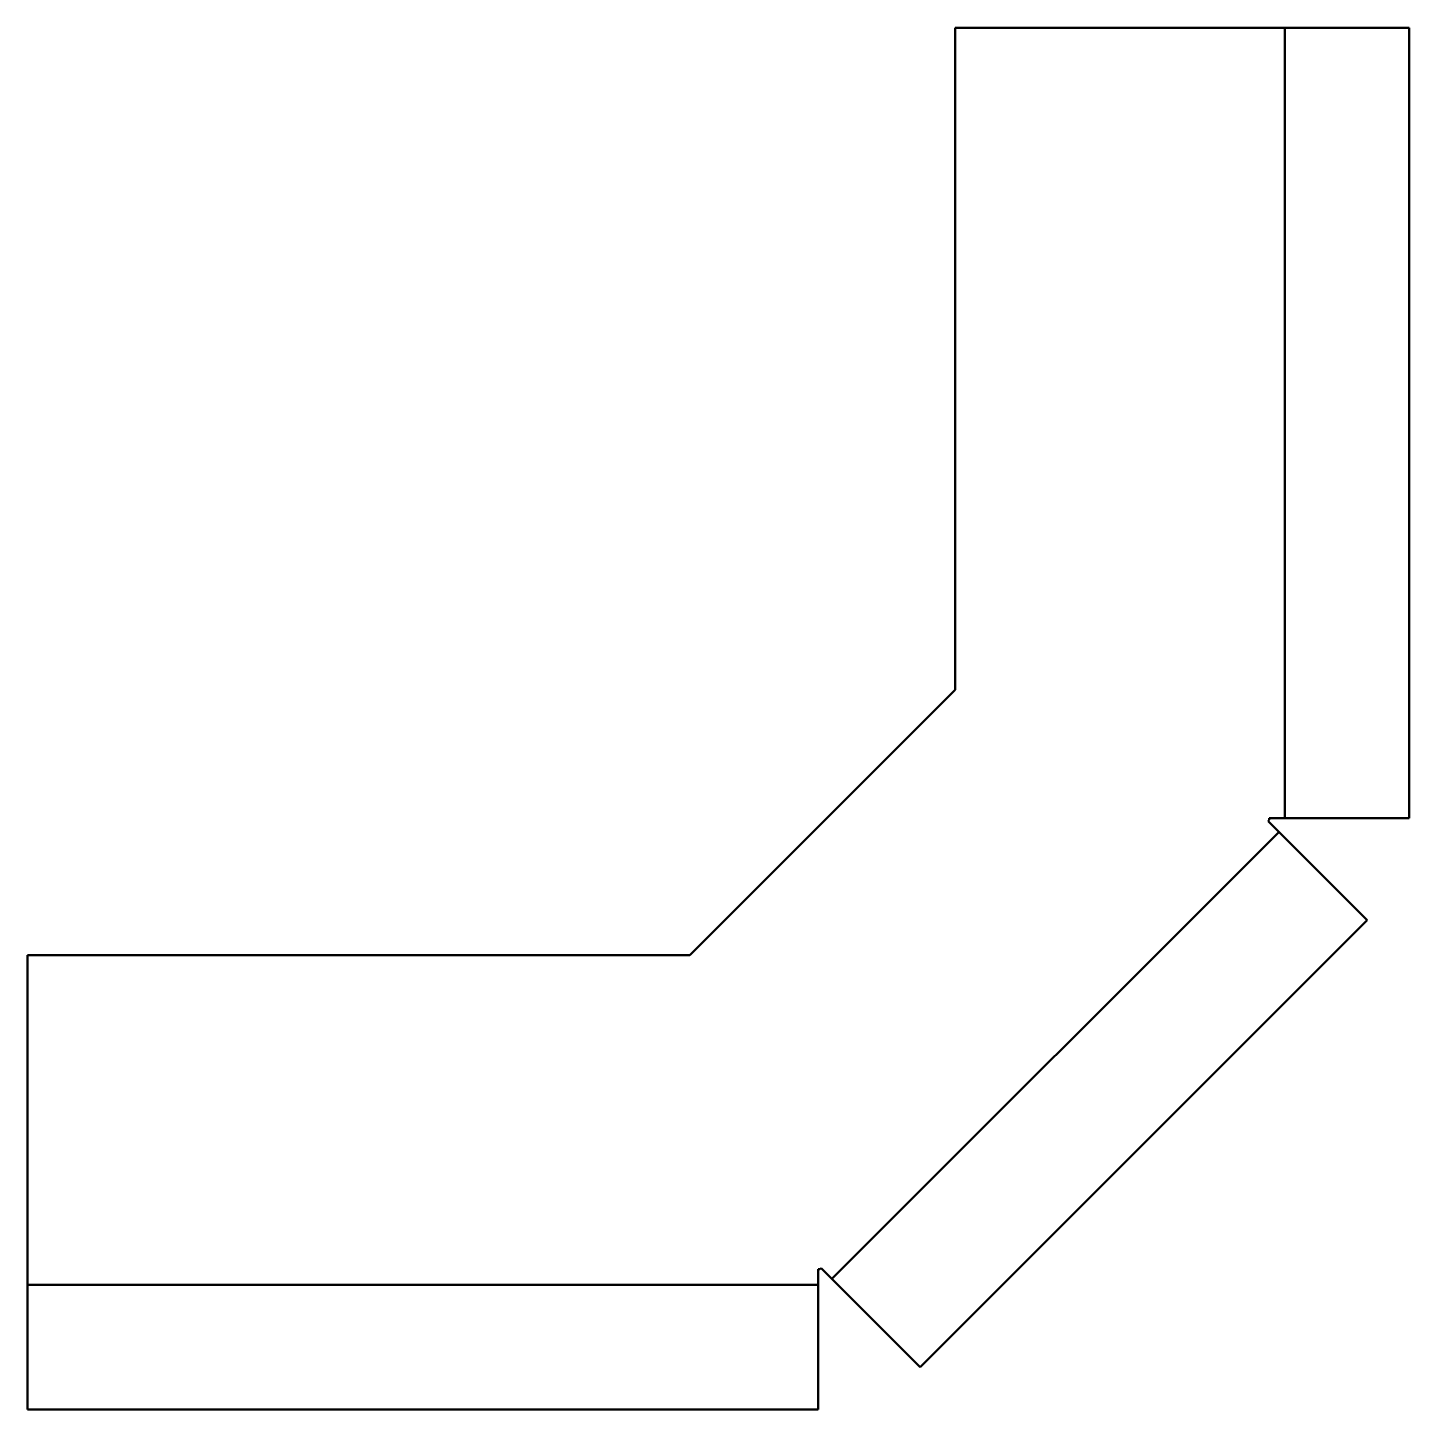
# Model space of a CAD drawing. Header units: millimetres. Extents: x 0 to 202, y 0 to 202.
import ezdxf

# ---------------------------------------------------------------- set-up
doc = ezdxf.new("R2010")
doc.units = ezdxf.units.MM
doc.layers.add('IV_BEND_DOWN', color=30, linetype='Continuous', lineweight=50)
doc.layers.add('IV_OUTER_PROFILE', color=7, linetype='Continuous', lineweight=50)

msp = doc.modelspace()

# ---------------------------------------------------------------- linework, layer by layer
at = {"layer": 'IV_BEND_DOWN'}
for p, q in [((184.15, 86.61), (184.15, 202.41)), ((117.83, 19.1), (183.31, 84.58)), ((0, 18.26), (115.8, 18.26))]:
    msp.add_line(p, q, dxfattribs=at)
at = {"layer": 'IV_OUTER_PROFILE'}
for p, q in [((135.89, 202.41), (202.41, 202.41)), ((135.89, 105.41), (135.89, 202.41)), ((202.41, 202.41), (202.41, 86.61)), ((97, 66.52), (135.89, 105.41)), ((181.71, 86.18), (181.89, 86.36)), ((181.71, 86.18), (196.22, 71.67)), ((202.41, 86.61), (181.89, 86.61)), ((181.89, 86.36), (181.89, 86.61)), ((196.22, 71.67), (130.75, 6.19)), ((0, 0), (0, 66.52)), ((0, 66.52), (97, 66.52)), ((115.8, 20.52), (115.8, 0)), ((115.8, 20.52), (116.05, 20.52)), ((116.05, 20.52), (116.23, 20.7)), ((130.75, 6.19), (116.23, 20.7)), ((115.8, 0), (0, 0))]:
    msp.add_line(p, q, dxfattribs=at)

doc.saveas('drawing.dxf')
